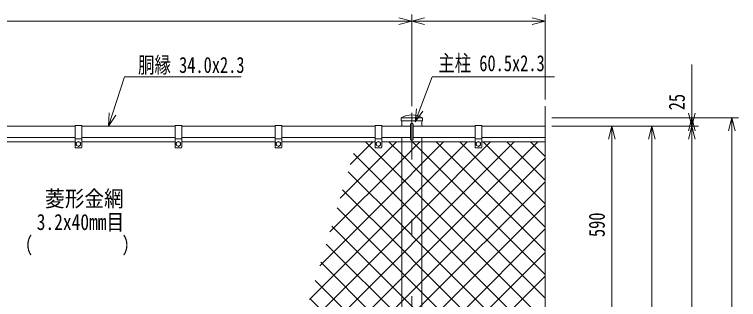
# Model space of a CAD drawing. Units: millimetres, scale not verified. Extents: x -5699 to 5699, y -3329 to 3329.
# Drawn here: x -4075 to -1904, y 381 to 1236 of the extents above; entities that cross this region are included whole.
import ezdxf
from ezdxf.enums import TextEntityAlignment as Align

# ---------------------------------------------------------------- set-up
doc = ezdxf.new("R2010")
doc.units = ezdxf.units.MM
doc.header["$LTSCALE"] = 20
doc.linetypes.add('USER1', pattern=[50.5, 30, -9, 2.5, -9])
for name, color, linetype, lineweight in [('0-0_1', 1, 'Continuous', 9), ('0-1_2', 7, 'Continuous', 13), ('0-2_3', 3, 'Continuous', 13), ('0-3_26', 2, 'USER1', 13), ('0-4_27', 7, 'Continuous', 13), ('0-8_28', 7, 'Continuous', 13)]:
    doc.layers.add(name, color=color, linetype=linetype, lineweight=lineweight)
doc.styles.add('ＭＳ ゴシック', font='')
doc.styles.get('ＭＳ ゴシック').set_extended_font_data('MS Gothic')

msp = doc.modelspace()

# ---------------------------------------------------------------- linework, layer by layer
at = {"layer": '0-0_1'}
for p, q in [((-2915.65, 924.68), (-2915.65, 916.62)), ((-2851.45, 916.62), (-2915.65, 916.62)), ((-2851.79, 925.62), (-2915.32, 925.62)), ((-2913.8, 916.62), (-2913.8, 900.62)), ((-2853.3, 900.62), (-2853.3, 916.62)), ((-2851.45, 924.68), (-2851.45, 916.62)), ((-3893.55, 900.62), (-4173.55, 900.62)), ((-3593.55, 900.62), (-3873.55, 900.62)), ((-3293.55, 900.62), (-3573.55, 900.62)), ((-2993.55, 900.62), (-3273.55, 900.62)), ((-2887.55, 900.62), (-2973.55, 900.62)), ((-2693.55, 900.62), (-2879.55, 900.62)), ((-2483.55, 900.62), (-2673.55, 900.62)), ((-3893.55, 866.62), (-4173.55, 866.62)), ((-3593.55, 866.62), (-3873.55, 866.62)), ((-3293.55, 866.62), (-3573.55, 866.62)), ((-2993.55, 866.62), (-3273.55, 866.62)), ((-2887.55, 866.62), (-2973.55, 866.62)), ((-2913.8, 866.62), (-2913.8, -835.38)), ((-2693.55, 866.62), (-2879.55, 866.62)), ((-2853.3, -835.38), (-2853.3, 866.62)), ((-2483.55, 866.62), (-2673.55, 866.62))]:
    msp.add_line(p, q, dxfattribs=at)
for centre, radius, start, end in [((-2883.55, 873.45), 61.17, 59.14927, 120.85073), ((-2914.15, 924.68), 1.5, 120.85073, 180), ((-2852.95, 924.68), 1.5, 0, 59.14927)]:
    msp.add_arc(centre, radius, start, end, dxfattribs=at)
at = {"layer": '0-1_2'}
for p, q in [((-3098.65, 684.77), (-2929.79, 853.62)), ((-3068.12, 786.01), (-3000.5, 853.62)), ((-2853.3, 788.69), (-2788.37, 853.62)), ((-2853.3, 717.98), (-2717.66, 853.62)), ((-2853.3, 647.27), (-2646.95, 853.62)), ((-2853.3, 576.56), (-2576.24, 853.62)), ((-2853.3, 505.85), (-2505.53, 853.62)), ((-2483.55, 526.67), (-2810.51, 853.62)), ((-2483.55, 597.38), (-2739.8, 853.62)), ((-2483.55, 668.09), (-2669.09, 853.62)), ((-2483.55, 738.8), (-2598.38, 853.62)), ((-2483.55, 809.51), (-2527.67, 853.62)), ((-2913.8, 674.07), (-3058.3, 818.57)), ((-2913.8, 728.19), (-2853.3, 788.69)), ((-2913.8, 603.36), (-3074.68, 764.24)), ((-3159.72, 482.28), (-2913.8, 728.19)), ((-2913.8, 657.48), (-2853.3, 717.98)), ((-2913.8, 532.65), (-3091.07, 709.92)), ((-2853.3, 613.57), (-2913.8, 674.07)), ((-3190.25, 381.04), (-2913.8, 657.48)), ((-2913.8, 586.77), (-2853.3, 647.27)), ((-2556.35, 316.62), (-2853.3, 613.57)), ((-3183.95, 316.62), (-2913.8, 586.77)), ((-2853.3, 542.86), (-2913.8, 603.36)), ((-2759.68, 316.62), (-2483.55, 592.76)), ((-2913.8, 516.06), (-2853.3, 576.56)), ((-2853.3, 472.15), (-2913.8, 532.65)), ((-2627.06, 316.62), (-2853.3, 542.86)), ((-2688.97, 316.62), (-2483.55, 522.05)), ((-3113.24, 316.62), (-2913.8, 516.06)), ((-2913.8, 445.35), (-2853.3, 505.85)), ((-2980.62, 316.62), (-3156.6, 492.61)), ((-2697.77, 316.62), (-2853.3, 472.15)), ((-3051.33, 316.62), (-3172.98, 438.28)), ((-3042.53, 316.62), (-2913.8, 445.35)), ((-2618.26, 316.62), (-2483.55, 451.34)), ((-3122.04, 316.62), (-3189.37, 383.95))]:
    msp.add_line(p, q, dxfattribs=at)
for points in [[(-3129.18, 583.52), (-2913.8, 798.9), (-2859.08, 853.62)], [(-2483.55, 314.53), (-2485.64, 316.62), (-2853.3, 684.28), (-2913.8, 744.78), (-3022.64, 853.62)], [(-2483.55, 385.25), (-2853.3, 755), (-2913.8, 815.5), (-2951.93, 853.62)], [(-2483.55, 455.96), (-2853.3, 825.71), (-2881.22, 853.62)], [(-3312.38, -23.94), (-2971.82, 316.62), (-2913.8, 374.64), (-2853.3, 435.14), (-2483.55, 804.89)], [(-2889.25, 328.48), (-2853.3, 364.43), (-2483.55, 734.18)], [(-3373.44, -226.42), (-2913.8, 233.22), (-2853.3, 293.72), (-2830.4, 316.62), (-2483.55, 663.47)], [(-2471.77, 19.91), (-2768.48, 316.62), (-2853.3, 401.44), (-2913.8, 461.94), (-3107.45, 655.59)], [(-2483.55, -39.02), (-2839.2, 316.62), (-2853.3, 330.73), (-2913.8, 391.23), (-3123.83, 601.26)], [(-2483.55, -109.73), (-2853.3, 260.02), (-2909.91, 316.62), (-2913.8, 320.52), (-3140.22, 546.93)]]:
    msp.add_lwpolyline(points, dxfattribs=at)
at = {"layer": '0-2_3'}
for p, q in [((-3893.55, 902.62), (-3893.55, 837.62)), ((-3873.55, 902.62), (-3893.55, 902.62)), ((-3873.55, 902.62), (-3873.55, 837.62)), ((-3593.55, 902.62), (-3593.55, 837.62)), ((-3573.55, 902.62), (-3593.55, 902.62)), ((-3573.55, 902.62), (-3573.55, 837.62)), ((-3293.55, 902.62), (-3293.55, 837.62)), ((-3273.55, 902.62), (-3293.55, 902.62)), ((-3273.55, 902.62), (-3273.55, 837.62)), ((-2993.55, 902.62), (-2993.55, 837.62)), ((-2973.55, 902.62), (-2993.55, 902.62)), ((-2973.55, 902.62), (-2973.55, 837.62)), ((-2887.55, 861.62), (-2887.55, 905.62)), ((-2879.55, 861.62), (-2879.55, 905.62)), ((-2693.55, 902.62), (-2693.55, 837.62)), ((-2673.55, 902.62), (-2693.55, 902.62)), ((-2673.55, 902.62), (-2673.55, 837.62)), ((-4173.55, 853.62), (-3893.55, 853.62)), ((-3873.55, 862.62), (-3893.55, 862.62)), ((-3890.05, 851.37), (-3883.55, 855.12)), ((-3890.05, 851.37), (-3890.05, 843.88)), ((-3883.55, 855.12), (-3877.05, 851.37)), ((-3877.05, 851.37), (-3877.05, 843.88)), ((-3873.55, 853.62), (-3593.55, 853.62)), ((-3573.55, 862.62), (-3593.55, 862.62)), ((-3590.05, 851.37), (-3583.55, 855.12)), ((-3590.05, 851.37), (-3590.05, 843.88)), ((-3583.55, 855.12), (-3577.05, 851.37)), ((-3577.05, 851.37), (-3577.05, 843.88)), ((-3573.55, 853.62), (-3293.55, 853.62)), ((-3273.55, 862.62), (-3293.55, 862.62)), ((-3290.05, 851.37), (-3283.55, 855.12)), ((-3290.05, 851.37), (-3290.05, 843.88)), ((-3283.55, 855.12), (-3277.05, 851.37)), ((-3277.05, 851.37), (-3277.05, 843.88)), ((-3273.55, 853.62), (-2993.55, 853.62)), ((-2973.55, 862.62), (-2993.55, 862.62)), ((-2990.05, 851.37), (-2983.55, 855.12)), ((-2990.05, 851.37), (-2990.05, 843.88)), ((-2983.55, 855.12), (-2977.05, 851.37)), ((-2977.05, 851.37), (-2977.05, 843.88)), ((-2973.55, 853.62), (-2693.55, 853.62)), ((-2673.55, 862.62), (-2693.55, 862.62)), ((-2690.05, 851.37), (-2683.55, 855.12)), ((-2690.05, 851.37), (-2690.05, 843.88)), ((-2683.55, 855.12), (-2677.05, 851.37)), ((-2677.05, 851.37), (-2677.05, 843.88)), ((-2673.55, 853.62), (-2483.55, 853.62)), ((-3875.55, 835.62), (-3891.55, 835.62)), ((-3575.55, 835.62), (-3591.55, 835.62)), ((-3275.55, 835.62), (-3291.55, 835.62)), ((-2975.55, 835.62), (-2991.55, 835.62)), ((-2675.55, 835.62), (-2691.55, 835.62))]:
    msp.add_line(p, q, dxfattribs=at)
for points in [[(-3890.05, 843.88), (-3883.55, 840.12), (-3877.05, 843.88)], [(-3590.05, 843.88), (-3583.55, 840.12), (-3577.05, 843.88)], [(-3290.05, 843.88), (-3283.55, 840.12), (-3277.05, 843.88)], [(-2990.05, 843.88), (-2983.55, 840.12), (-2977.05, 843.88)], [(-2690.05, 843.88), (-2683.55, 840.12), (-2677.05, 843.88)]]:
    msp.add_lwpolyline(points, dxfattribs=at)
for centre in [(-3883.55, 847.62), (-3583.55, 847.62), (-3283.55, 847.62), (-2983.55, 847.62), (-2683.55, 847.62)]:
    msp.add_circle(centre, 6.49, dxfattribs=at)
for centre, radius, start, end in [((-2883.55, 905.62), 4, 0, 180), ((-2883.55, 861.62), 4, 180, 0), ((-3891.55, 837.62), 2, 180, 270), ((-3875.55, 837.62), 2, 270, 0), ((-3591.55, 837.62), 2, 180, 270), ((-3575.55, 837.62), 2, 270, 0), ((-3291.55, 837.62), 2, 180, 270), ((-3275.55, 837.62), 2, 270, 0), ((-2991.55, 837.62), 2, 180, 270), ((-2975.55, 837.62), 2, 270, 0), ((-2691.55, 837.62), 2, 180, 270), ((-2675.55, 837.62), 2, 270, 0)]:
    msp.add_arc(centre, radius, start, end, dxfattribs=at)
at = {"layer": '0-3_26'}
msp.add_line((-2883.55, -1219.38), (-2883.55, 940.62), dxfattribs=at)
at = {"layer": '0-4_27'}
for p, q in [((-2883.55, 1215.62), (-2922.19, 1225.98)), ((-2883.55, 1235.62), (-2883.55, 960.62)), ((-2883.55, 1235.62), (-2883.55, 960.62)), ((-2883.55, 1215.62), (-2844.92, 1225.98)), ((-2483.55, 1215.62), (-2522.19, 1225.98)), ((-2483.55, 1235.62), (-2483.55, 980.62)), ((-2883.55, 1215.62), (-4883.55, 1215.62)), ((-2883.55, 1215.62), (-2922.19, 1205.27)), ((-2483.55, 1215.62), (-2883.55, 1215.62)), ((-2883.55, 1215.62), (-2844.92, 1205.27)), ((-2483.55, 1215.62), (-2522.19, 1205.27)), ((-2043.55, 1085.62), (-2043.55, 900.62)), ((-2483.55, 960.62), (-2483.55, 41.28)), ((-2043.55, 900.62), (-2053.91, 939.26)), ((-2043.55, 900.62), (-2033.2, 939.26)), ((-1903.55, 925.62), (-2463.55, 925.62)), ((-2023.55, 925.62), (-2463.55, 925.62)), ((-2043.55, 925.62), (-2053.91, 886.99)), ((-2043.55, 925.62), (-2033.2, 886.99)), ((-1923.55, 925.62), (-1933.91, 886.99)), ((-1923.55, -1204.38), (-1923.55, 925.62)), ((-1923.55, 925.62), (-1913.2, 886.99)), ((-2143.55, 900.62), (-2463.55, 900.62)), ((-2023.55, 900.62), (-2463.55, 900.62)), ((-2023.55, 900.62), (-2463.55, 900.62)), ((-2263.55, 900.62), (-2463.55, 900.62)), ((-2283.55, 900.62), (-2293.91, 861.99)), ((-2283.55, 900.62), (-2283.55, 310.62)), ((-2283.55, 900.62), (-2273.2, 861.99)), ((-2163.55, 900.62), (-2173.91, 861.99)), ((-2163.55, -869.38), (-2163.55, 900.62)), ((-2163.55, 900.62), (-2153.2, 861.99)), ((-2043.55, 900.62), (-2053.91, 861.99)), ((-2043.55, 900.62), (-2043.55, -899.38)), ((-2043.55, 900.62), (-2033.2, 861.99))]:
    msp.add_line(p, q, dxfattribs=at)
at = {"layer": '0-8_28'}
for p, q in [((-3793.55, 900.62), (-3791.32, 940.56)), ((-3793.55, 900.62), (-3771.65, 934.1)), ((-2873.57, 913.19), (-2869.71, 953.01)), ((-2873.57, 913.19), (-2850.32, 945.74))]:
    msp.add_line(p, q, dxfattribs=at)
for points in [[(-3793.55, 900.62), (-3744.83, 1048.88), (-3395.59, 1048.88)], [(-2873.57, 913.19), (-2822.84, 1048.62), (-2455.16, 1048.62)]]:
    msp.add_lwpolyline(points, dxfattribs=at)

# ---------------------------------------------------------------- texts
at = {"layer": '0-4_27', "style": 'ＭＳ ゴシック', "width": 0.75}
for s, p in [('25', (-2050.3, 948.37)), ('590', (-2290.3, 568.12))]:
    msp.add_text(s, height=48.09, rotation=90, dxfattribs=at).set_placement(p, align=Align.BOTTOM_LEFT)
at = {"layer": '0-8_28', "style": 'ＭＳ ゴシック'}
for s, height, width, p in [('胴縁 34.0x2.3', 48.09, 0.75, (-3704.44, 1045.87)), ('主柱 60.5x2.3', 48.09, 0.75, (-2804.05, 1051.11)), ('菱形金網', 48.09, 0.9, (-3983.55, 644.87)), ('3.2x40mm目', 48.11, 0.8, (-4008.55, 574.87)), ('（\u3000\u3000   \u3000\u3000）', 48.11, 0.75, (-4071.05, 504.87))]:
    msp.add_text(s, height=height, dxfattribs=dict(at, width=width)).set_placement(p, align=Align.BOTTOM_LEFT)

doc.saveas('drawing.dxf')
